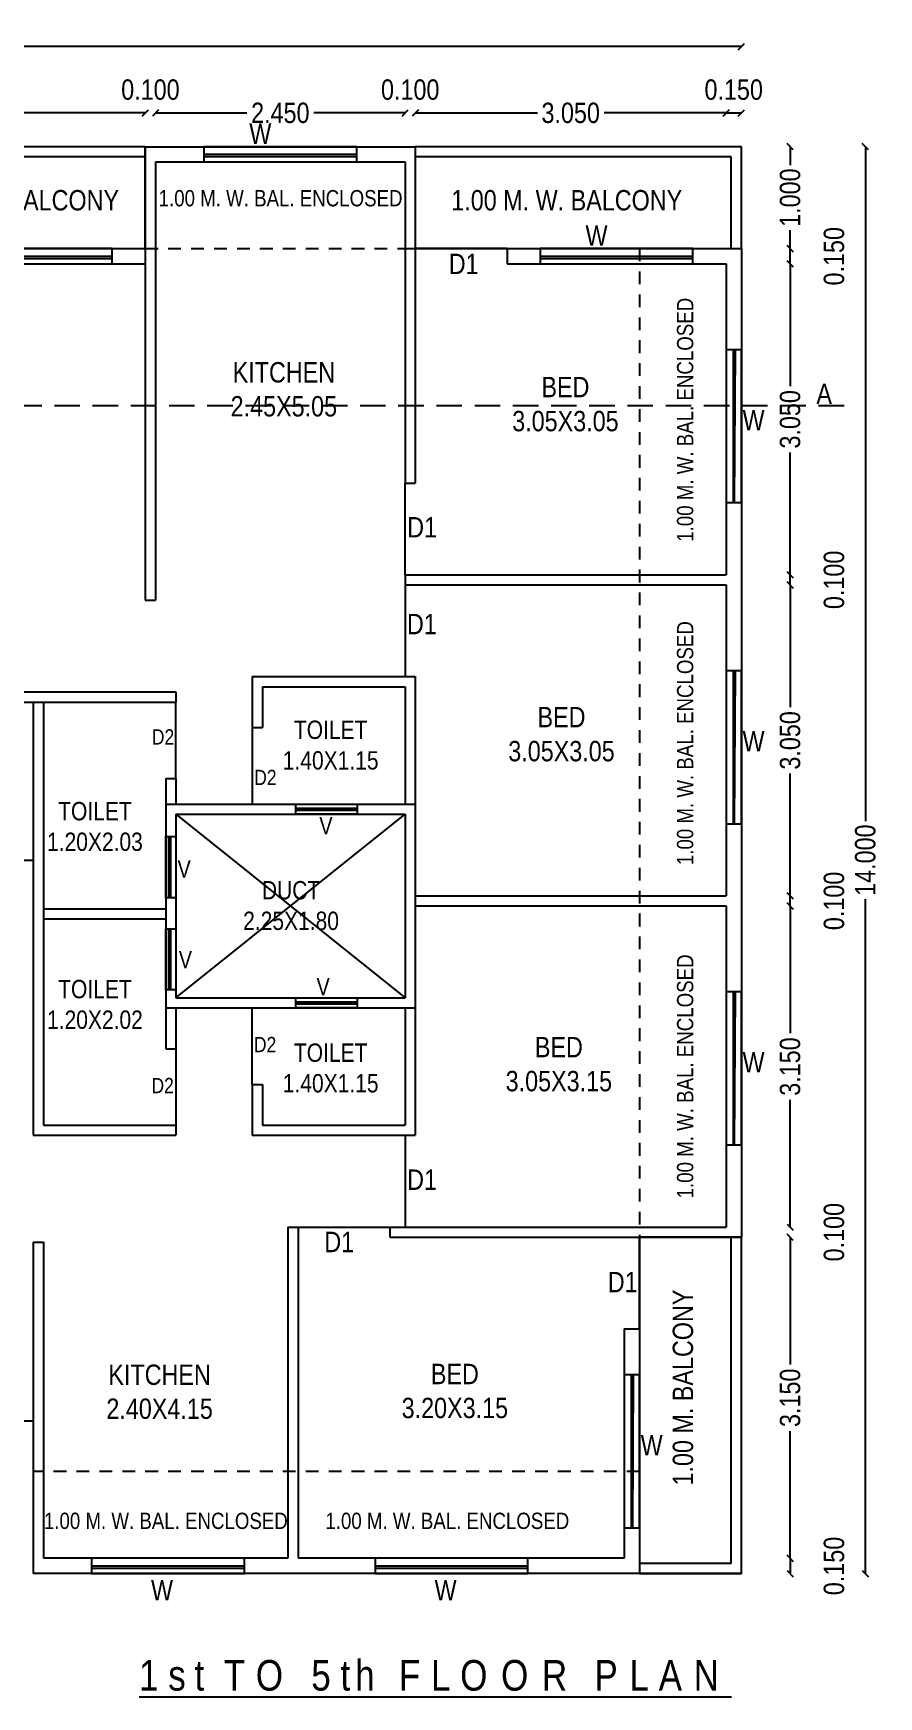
# Model space of a CAD drawing. Extents: x 2838.8 to 2861.2, y 1363.5 to 1379.8.
# Drawn here: x 2852.86 to 2861.16, y 1363.5 to 1379.82 of the extents above; entities that cross this region are included whole.
import ezdxf

# ---------------------------------------------------------------- set-up
doc = ezdxf.new("R2010")
doc.units = 0
doc.linetypes.add('HIDDEN', pattern=[0.375, 0.25, -0.125])
doc.linetypes.add('HIDDEN2', pattern=[0.1875, 0.125, -0.0625])
doc.layers.get('0').update_dxf_attribs({"linetype": 'CONTINUOUS'})
doc.layers.get('DEFPOINTS').update_dxf_attribs({"linetype": 'CONTINUOUS'})
doc.styles.add('AN', font='ARIALN.TTF')
doc.dimstyles.new('DIM', dxfattribs={"dimtxt": 0.2, "dimasz": 0.06, "dimexe": 0.05, "dimexo": 0.3, "dimgap": 0.05, "dimtad": 0, "dimdec": 3, "dimlfac": -1, "dimzin": 1, "dimtxsty": 'AN', "dimblk1": 'OBLIQUE', "dimblk2": 'OBLIQUE', "dimsah": 1, "dimcen": 0.001, "dimse1": 1, "dimse2": 1, "dimclrd": 252, "dimclre": 256, "dimclrt": 1, "dimadec": 4, "dimazin": 3, "dimtfac": 1, "dimtdec": 3, "dimtofl": 0, "dimtmove": 0, "dimatfit": 3, "dimtolj": 1, "dimtzin": 1})

# ---------------------------------------------------------------- blocks, each defined once
blk = doc.blocks.new('_OBLIQUE')
at = {"color": 0, "linetype": 'BYBLOCK'}
blk.add_line((-0.5, -0.5), (0.5, 0.5), dxfattribs=at)
blk = doc.blocks.new('*D39')
at = {"color": 252}
for p, q in [((2850.91, 1379.039), (2852.109, 1379.039)), ((2853.96, 1379.039), (2852.762, 1379.039))]:
    blk.add_line(p, q, dxfattribs=at)
at = {"layer": 'DEFPOINTS', "color": 0}
for p in [(2853.96, 1379.039), (2850.91, 1378.608), (2853.96, 1378.608)]:
    blk.add_point(p, dxfattribs=at)
at = {"color": 252, "xscale": 0.06, "yscale": 0.06, "zscale": 0.06, "rotation": 180}
blk.add_blockref('_OBLIQUE', (2850.91, 1379.039), dxfattribs=at)
at = {"color": 252, "xscale": 0.06, "yscale": 0.06, "zscale": 0.06}
blk.add_blockref('_OBLIQUE', (2853.96, 1379.039), dxfattribs=at)
at = {"color": 1, "insert": (2852.435, 1379.039), "char_height": 0.2, "attachment_point": 5, "style": 'AN'}
blk.add_mtext('\\A1;3.050', dxfattribs=at)
blk = doc.blocks.new('*D40')
at = {"color": 252}
for p, q in [((2853.96, 1379.039), (2853.9, 1379.039)), ((2854.06, 1379.039), (2854.12, 1379.039))]:
    blk.add_line(p, q, dxfattribs=at)
at = {"layer": 'DEFPOINTS', "color": 0}
for p in [(2854.06, 1379.039), (2853.96, 1378.608), (2854.06, 1378.558)]:
    blk.add_point(p, dxfattribs=at)
at = {"color": 252, "xscale": 0.06, "yscale": 0.06, "zscale": 0.06}
blk.add_blockref('_OBLIQUE', (2853.96, 1379.039), dxfattribs=at)
at = {"color": 252, "xscale": 0.06, "yscale": 0.06, "zscale": 0.06, "rotation": 180}
blk.add_blockref('_OBLIQUE', (2854.06, 1379.039), dxfattribs=at)
at = {"color": 1, "insert": (2854.01, 1379.267), "char_height": 0.2, "attachment_point": 5, "style": 'AN'}
blk.add_mtext('\\A1;0.100', dxfattribs=at)
blk = doc.blocks.new('*D41')
at = {"color": 252}
for p, q in [((2854.06, 1379.039), (2854.957, 1379.039)), ((2856.51, 1379.039), (2855.613, 1379.039))]:
    blk.add_line(p, q, dxfattribs=at)
at = {"layer": 'DEFPOINTS', "color": 0}
for p in [(2856.51, 1379.039), (2854.06, 1378.558), (2856.51, 1378.558)]:
    blk.add_point(p, dxfattribs=at)
at = {"color": 252, "xscale": 0.06, "yscale": 0.06, "zscale": 0.06, "rotation": 180}
blk.add_blockref('_OBLIQUE', (2854.06, 1379.039), dxfattribs=at)
at = {"color": 252, "xscale": 0.06, "yscale": 0.06, "zscale": 0.06}
blk.add_blockref('_OBLIQUE', (2856.51, 1379.039), dxfattribs=at)
at = {"color": 1, "insert": (2855.285, 1379.039), "char_height": 0.2, "attachment_point": 5, "style": 'AN'}
blk.add_mtext('\\A1;2.450', dxfattribs=at)
blk = doc.blocks.new('*D42')
at = {"color": 252}
for p, q in [((2856.51, 1379.039), (2856.45, 1379.039)), ((2856.61, 1379.039), (2856.67, 1379.039))]:
    blk.add_line(p, q, dxfattribs=at)
at = {"layer": 'DEFPOINTS', "color": 0}
for p in [(2856.61, 1379.039), (2856.51, 1378.558), (2856.61, 1378.558)]:
    blk.add_point(p, dxfattribs=at)
at = {"color": 252, "xscale": 0.06, "yscale": 0.06, "zscale": 0.06}
blk.add_blockref('_OBLIQUE', (2856.51, 1379.039), dxfattribs=at)
at = {"color": 252, "xscale": 0.06, "yscale": 0.06, "zscale": 0.06, "rotation": 180}
blk.add_blockref('_OBLIQUE', (2856.61, 1379.039), dxfattribs=at)
at = {"color": 1, "insert": (2856.56, 1379.267), "char_height": 0.2, "attachment_point": 5, "style": 'AN'}
blk.add_mtext('\\A1;0.100', dxfattribs=at)
blk = doc.blocks.new('*D43')
at = {"color": 252}
for p, q in [((2856.61, 1379.039), (2857.809, 1379.039)), ((2859.66, 1379.039), (2858.462, 1379.039))]:
    blk.add_line(p, q, dxfattribs=at)
at = {"layer": 'DEFPOINTS', "color": 0}
for p in [(2859.66, 1379.039), (2856.61, 1378.608), (2859.66, 1377.558)]:
    blk.add_point(p, dxfattribs=at)
at = {"color": 252, "xscale": 0.06, "yscale": 0.06, "zscale": 0.06, "rotation": 180}
blk.add_blockref('_OBLIQUE', (2856.61, 1379.039), dxfattribs=at)
at = {"color": 252, "xscale": 0.06, "yscale": 0.06, "zscale": 0.06}
blk.add_blockref('_OBLIQUE', (2859.66, 1379.039), dxfattribs=at)
at = {"color": 1, "insert": (2858.135, 1379.039), "char_height": 0.2, "attachment_point": 5, "style": 'AN'}
blk.add_mtext('\\A1;3.050', dxfattribs=at)
blk = doc.blocks.new('*D44')
at = {"color": 252}
blk.add_line((2859.66, 1379.039), (2859.81, 1379.039), dxfattribs=at)
at = {"layer": 'DEFPOINTS', "color": 0}
for p in [(2859.81, 1379.039), (2859.66, 1377.558), (2859.81, 1377.558)]:
    blk.add_point(p, dxfattribs=at)
at = {"color": 252, "xscale": 0.06, "yscale": 0.06, "zscale": 0.06, "rotation": 180}
blk.add_blockref('_OBLIQUE', (2859.66, 1379.039), dxfattribs=at)
at = {"color": 252, "xscale": 0.06, "yscale": 0.06, "zscale": 0.06}
blk.add_blockref('_OBLIQUE', (2859.81, 1379.039), dxfattribs=at)
at = {"color": 1, "insert": (2859.735, 1379.267), "char_height": 0.2, "attachment_point": 5, "style": 'AN'}
blk.add_mtext('\\A1;0.150', dxfattribs=at)
blk = doc.blocks.new('*D45')
at = {"color": 252}
for p, q in [((2839.81, 1379.69), (2849.419, 1379.69)), ((2859.81, 1379.69), (2850.202, 1379.69))]:
    blk.add_line(p, q, dxfattribs=at)
at = {"layer": 'DEFPOINTS', "color": 0}
for p in [(2839.81, 1379.69), (2839.81, 1377.708), (2859.81, 1377.708)]:
    blk.add_point(p, dxfattribs=at)
at = {"color": 252, "xscale": 0.06, "yscale": 0.06, "zscale": 0.06, "rotation": 180}
blk.add_blockref('_OBLIQUE', (2839.81, 1379.69), dxfattribs=at)
at = {"color": 252, "xscale": 0.06, "yscale": 0.06, "zscale": 0.06}
blk.add_blockref('_OBLIQUE', (2859.81, 1379.69), dxfattribs=at)
at = {"color": 1, "insert": (2849.81, 1379.69), "char_height": 0.2, "attachment_point": 5, "style": 'AN'}
blk.add_mtext('\\A1;20.000', dxfattribs=at)
blk = doc.blocks.new('*D46')
at = {"color": 252}
for p, q in [((2860.289, 1378.708), (2860.289, 1378.527)), ((2860.289, 1377.708), (2860.289, 1377.89))]:
    blk.add_line(p, q, dxfattribs=at)
at = {"layer": 'DEFPOINTS', "color": 0}
for p in [(2859.81, 1378.708), (2859.81, 1377.708), (2860.289, 1377.708)]:
    blk.add_point(p, dxfattribs=at)
at = {"color": 252, "xscale": 0.06, "yscale": 0.06, "zscale": 0.06}
for p, rotation in [((2860.289, 1378.708), 90), ((2860.289, 1377.708), 270)]:
    blk.add_blockref('_OBLIQUE', p, dxfattribs=dict(at, rotation=rotation))
at = {"color": 1, "insert": (2860.289, 1378.208), "char_height": 0.2, "attachment_point": 5, "rotation": 90, "style": 'AN'}
blk.add_mtext('\\A1;1.000', dxfattribs=at)
blk = doc.blocks.new('*D47')
at = {"color": 252}
blk.add_line((2860.289, 1377.558), (2860.289, 1377.708), dxfattribs=at)
at = {"layer": 'DEFPOINTS', "color": 0}
for p in [(2859.66, 1377.708), (2860.289, 1377.708), (2859.66, 1377.558)]:
    blk.add_point(p, dxfattribs=at)
at = {"color": 252, "xscale": 0.06, "yscale": 0.06, "zscale": 0.06}
for p, rotation in [((2860.289, 1377.708), 90), ((2860.289, 1377.558), 270)]:
    blk.add_blockref('_OBLIQUE', p, dxfattribs=dict(at, rotation=rotation))
at = {"color": 1, "insert": (2860.72, 1377.633), "char_height": 0.2, "attachment_point": 5, "rotation": 90, "style": 'AN'}
blk.add_mtext('\\A1;0.150', dxfattribs=at)
blk = doc.blocks.new('*D48')
at = {"color": 252}
for p, q in [((2860.289, 1377.558), (2860.289, 1376.36)), ((2860.289, 1374.508), (2860.289, 1375.707))]:
    blk.add_line(p, q, dxfattribs=at)
at = {"layer": 'DEFPOINTS', "color": 0}
for p in [(2859.66, 1377.558), (2859.66, 1374.508), (2860.289, 1374.508)]:
    blk.add_point(p, dxfattribs=at)
at = {"color": 252, "xscale": 0.06, "yscale": 0.06, "zscale": 0.06}
for p, rotation in [((2860.289, 1377.558), 90), ((2860.289, 1374.508), 270)]:
    blk.add_blockref('_OBLIQUE', p, dxfattribs=dict(at, rotation=rotation))
at = {"color": 1, "insert": (2860.289, 1376.033), "char_height": 0.2, "attachment_point": 5, "rotation": 90, "style": 'AN'}
blk.add_mtext('\\A1;3.050', dxfattribs=at)
blk = doc.blocks.new('*D49')
at = {"color": 252}
blk.add_line((2860.289, 1374.408), (2860.289, 1374.508), dxfattribs=at)
at = {"layer": 'DEFPOINTS', "color": 0}
for p in [(2859.66, 1374.508), (2859.66, 1374.408), (2860.289, 1374.508)]:
    blk.add_point(p, dxfattribs=at)
at = {"color": 252, "xscale": 0.06, "yscale": 0.06, "zscale": 0.06}
for p, rotation in [((2860.289, 1374.508), 90), ((2860.289, 1374.408), 270)]:
    blk.add_blockref('_OBLIQUE', p, dxfattribs=dict(at, rotation=rotation))
at = {"color": 1, "insert": (2860.72, 1374.458), "char_height": 0.2, "attachment_point": 5, "rotation": 90, "style": 'AN'}
blk.add_mtext('\\A1;0.100', dxfattribs=at)
blk = doc.blocks.new('*D50')
at = {"color": 252}
for p, q in [((2860.289, 1374.408), (2860.289, 1373.21)), ((2860.289, 1371.358), (2860.289, 1372.557))]:
    blk.add_line(p, q, dxfattribs=at)
at = {"layer": 'DEFPOINTS', "color": 0}
for p in [(2859.66, 1374.408), (2859.66, 1371.358), (2860.289, 1371.358)]:
    blk.add_point(p, dxfattribs=at)
at = {"color": 252, "xscale": 0.06, "yscale": 0.06, "zscale": 0.06}
for p, rotation in [((2860.289, 1374.408), 90), ((2860.289, 1371.358), 270)]:
    blk.add_blockref('_OBLIQUE', p, dxfattribs=dict(at, rotation=rotation))
at = {"color": 1, "insert": (2860.289, 1372.883), "char_height": 0.2, "attachment_point": 5, "rotation": 90, "style": 'AN'}
blk.add_mtext('\\A1;3.050', dxfattribs=at)
blk = doc.blocks.new('*D51')
at = {"color": 252}
blk.add_line((2860.289, 1371.258), (2860.289, 1371.358), dxfattribs=at)
at = {"layer": 'DEFPOINTS', "color": 0}
for p in [(2859.66, 1371.358), (2860.289, 1371.358), (2859.66, 1371.258)]:
    blk.add_point(p, dxfattribs=at)
at = {"color": 252, "xscale": 0.06, "yscale": 0.06, "zscale": 0.06}
for p, rotation in [((2860.289, 1371.358), 90), ((2860.289, 1371.258), 270)]:
    blk.add_blockref('_OBLIQUE', p, dxfattribs=dict(at, rotation=rotation))
at = {"color": 1, "insert": (2860.72, 1371.308), "char_height": 0.2, "attachment_point": 5, "rotation": 90, "style": 'AN'}
blk.add_mtext('\\A1;0.100', dxfattribs=at)
blk = doc.blocks.new('*D52')
at = {"color": 252}
for p, q in [((2860.289, 1371.258), (2860.289, 1370.01)), ((2860.289, 1368.108), (2860.289, 1369.357))]:
    blk.add_line(p, q, dxfattribs=at)
at = {"layer": 'DEFPOINTS', "color": 0}
for p in [(2859.66, 1371.258), (2859.66, 1368.108), (2860.289, 1368.108)]:
    blk.add_point(p, dxfattribs=at)
at = {"color": 252, "xscale": 0.06, "yscale": 0.06, "zscale": 0.06}
for p, rotation in [((2860.289, 1371.258), 90), ((2860.289, 1368.108), 270)]:
    blk.add_blockref('_OBLIQUE', p, dxfattribs=dict(at, rotation=rotation))
at = {"color": 1, "insert": (2860.289, 1369.683), "char_height": 0.2, "attachment_point": 5, "rotation": 90, "style": 'AN'}
blk.add_mtext('\\A1;3.150', dxfattribs=at)
blk = doc.blocks.new('*D53')
at = {"color": 252}
for p, q in [((2860.289, 1368.108), (2860.289, 1368.168)), ((2860.289, 1368.008), (2860.289, 1367.948))]:
    blk.add_line(p, q, dxfattribs=at)
at = {"layer": 'DEFPOINTS', "color": 0}
for p in [(2859.66, 1368.108), (2860.289, 1368.108), (2859.71, 1368.008)]:
    blk.add_point(p, dxfattribs=at)
at = {"color": 252, "xscale": 0.06, "yscale": 0.06, "zscale": 0.06}
for p, rotation in [((2860.289, 1368.108), 270), ((2860.289, 1368.008), 90)]:
    blk.add_blockref('_OBLIQUE', p, dxfattribs=dict(at, rotation=rotation))
at = {"color": 1, "insert": (2860.72, 1368.058), "char_height": 0.2, "attachment_point": 5, "rotation": 90, "style": 'AN'}
blk.add_mtext('\\A1;0.100', dxfattribs=at)
blk = doc.blocks.new('*D54')
at = {"color": 252}
for p, q in [((2860.289, 1368.008), (2860.289, 1366.76)), ((2860.289, 1364.858), (2860.289, 1366.107))]:
    blk.add_line(p, q, dxfattribs=at)
at = {"layer": 'DEFPOINTS', "color": 0}
for p in [(2859.81, 1368.008), (2858.66, 1364.858), (2860.289, 1364.858)]:
    blk.add_point(p, dxfattribs=at)
at = {"color": 252, "xscale": 0.06, "yscale": 0.06, "zscale": 0.06}
for p, rotation in [((2860.289, 1368.008), 90), ((2860.289, 1364.858), 270)]:
    blk.add_blockref('_OBLIQUE', p, dxfattribs=dict(at, rotation=rotation))
at = {"color": 1, "insert": (2860.289, 1366.433), "char_height": 0.2, "attachment_point": 5, "rotation": 90, "style": 'AN'}
blk.add_mtext('\\A1;3.150', dxfattribs=at)
blk = doc.blocks.new('*D55')
at = {"color": 252}
blk.add_line((2860.289, 1364.858), (2860.289, 1364.708), dxfattribs=at)
at = {"layer": 'DEFPOINTS', "color": 0}
for p in [(2858.66, 1364.858), (2858.81, 1364.708), (2860.289, 1364.708)]:
    blk.add_point(p, dxfattribs=at)
at = {"color": 252, "xscale": 0.06, "yscale": 0.06, "zscale": 0.06}
for p, rotation in [((2860.289, 1364.858), 90), ((2860.289, 1364.708), 270)]:
    blk.add_blockref('_OBLIQUE', p, dxfattribs=dict(at, rotation=rotation))
at = {"color": 1, "insert": (2860.72, 1364.783), "char_height": 0.2, "attachment_point": 5, "rotation": 90, "style": 'AN'}
blk.add_mtext('\\A1;0.150', dxfattribs=at)
blk = doc.blocks.new('*D56')
at = {"color": 252}
for p, q in [((2861.027, 1378.708), (2861.027, 1372.091)), ((2861.027, 1364.708), (2861.027, 1371.326))]:
    blk.add_line(p, q, dxfattribs=at)
at = {"layer": 'DEFPOINTS', "color": 0}
for p in [(2859.81, 1378.708), (2861.027, 1378.708), (2859.81, 1364.708)]:
    blk.add_point(p, dxfattribs=at)
at = {"color": 252, "xscale": 0.06, "yscale": 0.06, "zscale": 0.06}
for p, rotation in [((2861.027, 1378.708), 90), ((2861.027, 1364.708), 270)]:
    blk.add_blockref('_OBLIQUE', p, dxfattribs=dict(at, rotation=rotation))
at = {"color": 1, "insert": (2861.027, 1371.708), "char_height": 0.2, "attachment_point": 5, "rotation": 90, "style": 'AN'}
blk.add_mtext('\\A1;14.000', dxfattribs=at)

msp = doc.modelspace()

# ---------------------------------------------------------------- linework, layer by layer
at = {"color": 7, "linetype": 'CONTINUOUS'}
for p, q in [((2853.9601, 1378.7084), (2850.9101, 1378.7084)), ((2853.9601, 1378.7084), (2856.6101, 1378.7084)), ((2853.9601, 1378.7084), (2853.9601, 1374.2584)), ((2856.6101, 1378.7084), (2856.6101, 1375.4084)), ((2859.8101, 1378.7084), (2856.6101, 1378.7084)), ((2859.8101, 1377.7084), (2859.8101, 1378.7084)), ((2853.9601, 1378.6084), (2850.9101, 1378.6084)), ((2854.0601, 1378.5584), (2856.5101, 1378.5584)), ((2854.0601, 1378.5584), (2854.0601, 1374.2584)), ((2856.5101, 1378.5584), (2856.5101, 1375.4084)), ((2859.7101, 1378.6084), (2856.6101, 1378.6084)), ((2859.7101, 1377.7084), (2859.7101, 1378.6084)), ((2851.8101, 1377.7084), (2853.9601, 1377.7084)), ((2856.5101, 1377.7084), (2856.6101, 1377.7084)), ((2857.5101, 1377.7084), (2856.6101, 1377.7084)), ((2857.5101, 1377.7084), (2859.8101, 1377.7084)), ((2857.5101, 1377.7084), (2857.5101, 1377.5584)), ((2859.8101, 1377.7084), (2859.8101, 1368.0084)), ((2851.8101, 1377.5584), (2853.9601, 1377.5584)), ((2857.5101, 1377.5584), (2859.6601, 1377.5584)), ((2859.6601, 1377.5584), (2859.6601, 1374.5084)), ((2856.5101, 1375.4084), (2856.6101, 1375.4084)), ((2856.5101, 1374.5084), (2856.5101, 1375.4084)), ((2856.5101, 1374.5084), (2859.6601, 1374.5084)), ((2856.5101, 1374.5084), (2856.5101, 1374.4084)), ((2856.5101, 1374.4084), (2859.6601, 1374.4084)), ((2856.5101, 1374.4084), (2856.5101, 1373.5084)), ((2859.6601, 1374.4084), (2859.6601, 1371.3584)), ((2853.9601, 1374.2584), (2854.0601, 1374.2584)), ((2855.0101, 1373.5084), (2856.6101, 1373.5084)), ((2855.0101, 1373.5084), (2855.0101, 1373.4084)), ((2855.0101, 1373.4084), (2855.0101, 1373.0084)), ((2855.1101, 1373.4084), (2856.5101, 1373.4084)), ((2855.1101, 1373.4084), (2855.1101, 1373.0084)), ((2856.5101, 1373.4084), (2856.5101, 1372.2584)), ((2856.6101, 1373.5084), (2856.6101, 1369.0084)), ((2852.8601, 1373.2584), (2852.8601, 1369.0084)), ((2852.9601, 1373.2584), (2852.9601, 1369.1084)), ((2854.2601, 1373.3584), (2854.2601, 1373.2584)), ((2854.2601, 1372.5084), (2854.2601, 1373.2584)), ((2855.0101, 1373.0084), (2855.0101, 1372.2584)), ((2854.1601, 1372.5084), (2854.1601, 1372.0584)), ((2854.2601, 1372.5084), (2854.2601, 1372.2584)), ((2854.2601, 1372.1584), (2854.2601, 1370.3584)), ((2854.2601, 1372.1584), (2856.5101, 1370.3584)), ((2854.2601, 1370.3584), (2856.5101, 1372.1584)), ((2856.5101, 1372.1584), (2856.5101, 1370.3584)), ((2854.1601, 1372.0584), (2854.1601, 1369.8584)), ((2856.6101, 1371.3584), (2859.6601, 1371.3584)), ((2856.6101, 1371.2584), (2859.6601, 1371.2584)), ((2859.6601, 1371.2584), (2859.6601, 1368.1084)), ((2854.2601, 1370.3584), (2856.5101, 1370.3584)), ((2854.1601, 1370.2584), (2856.6101, 1370.2584)), ((2854.2601, 1370.2584), (2854.2601, 1369.8584)), ((2855.0101, 1369.5084), (2855.0101, 1370.2584)), ((2856.5101, 1370.2584), (2856.5101, 1369.1084)), ((2854.1601, 1369.8584), (2854.2601, 1369.8584)), ((2854.2601, 1369.8584), (2854.2601, 1369.1084)), ((2855.0101, 1369.5084), (2855.0101, 1369.1084)), ((2855.0101, 1369.5084), (2855.1101, 1369.5084)), ((2855.1101, 1369.5084), (2855.1101, 1369.1084)), ((2852.8601, 1369.0084), (2854.2601, 1369.0084)), ((2852.9601, 1369.1084), (2854.2601, 1369.1084)), ((2855.0101, 1369.1084), (2855.0101, 1369.0084)), ((2855.0101, 1369.0084), (2856.6101, 1369.0084)), ((2855.1101, 1369.1084), (2856.5101, 1369.1084)), ((2856.5101, 1369.0084), (2856.5101, 1368.1084)), ((2855.3601, 1368.1084), (2855.3601, 1364.8584)), ((2855.3601, 1368.1084), (2855.4601, 1368.1084)), ((2855.4601, 1368.1084), (2855.4601, 1364.8584)), ((2855.4601, 1368.1084), (2856.3601, 1368.1084)), ((2856.3601, 1368.1084), (2856.3601, 1368.0084)), ((2856.3601, 1368.1084), (2859.6601, 1368.1084)), ((2852.8601, 1367.9584), (2852.8601, 1364.7084)), ((2852.8601, 1367.9584), (2852.9601, 1367.9584)), ((2852.9601, 1367.9584), (2852.9601, 1364.8584)), ((2856.3601, 1368.0084), (2859.8101, 1368.0084)), ((2858.8101, 1367.1084), (2858.8101, 1368.0084)), ((2859.7101, 1364.8084), (2859.7101, 1368.0084)), ((2859.8101, 1364.7084), (2859.8101, 1368.0084)), ((2858.6601, 1367.1084), (2858.8101, 1367.1084)), ((2858.6601, 1367.1084), (2858.6601, 1364.8584)), ((2858.8101, 1367.1084), (2858.8101, 1364.7084)), ((2855.3601, 1364.8584), (2852.9601, 1364.8584)), ((2858.6601, 1364.8584), (2855.4601, 1364.8584)), ((2859.7101, 1364.8084), (2858.8101, 1364.8084)), ((2858.8101, 1364.7084), (2852.8601, 1364.7084)), ((2859.8101, 1364.7084), (2858.8101, 1364.7084))]:
    msp.add_line(p, q, dxfattribs=at)
at = {"color": 7}
for p, q in [((2854.5351, 1378.6334), (2856.0351, 1378.6334)), ((2854.5351, 1378.6126), (2856.0351, 1378.6126)), ((2852.1351, 1377.6334), (2853.6351, 1377.6334)), ((2852.1351, 1377.6126), (2853.6351, 1377.6126)), ((2857.8351, 1377.6334), (2859.3351, 1377.6334)), ((2857.8351, 1377.6126), (2859.3351, 1377.6126)), ((2859.7292, 1376.716), (2859.7292, 1375.216)), ((2859.7491, 1376.716), (2859.741, 1375.216)), ((2859.7292, 1373.566), (2859.7292, 1372.066)), ((2859.7491, 1373.566), (2859.741, 1372.066)), ((2851.8101, 1373.3584), (2854.2601, 1373.3584)), ((2851.8101, 1373.2584), (2854.2601, 1373.2584)), ((2855.0101, 1373.0084), (2855.1101, 1373.0084)), ((2854.1601, 1372.5084), (2854.2601, 1372.5084)), ((2854.1601, 1372.2584), (2856.6101, 1372.2584)), ((2854.2601, 1372.1584), (2856.5101, 1372.1584)), ((2855.4386, 1372.2189), (2856.0386, 1372.2189)), ((2855.4386, 1372.1982), (2856.0386, 1372.1982)), ((2854.1893, 1371.3387), (2854.1893, 1371.9387)), ((2854.2101, 1371.3387), (2854.2101, 1371.9387)), ((2851.9601, 1371.7084), (2852.8601, 1371.7084)), ((2854.1601, 1371.2284), (2852.9601, 1371.2284)), ((2854.1601, 1371.1284), (2852.9601, 1371.1284)), ((2854.1893, 1370.4349), (2854.1893, 1371.0349)), ((2854.2101, 1370.4349), (2854.2101, 1371.0349)), ((2855.4386, 1370.3189), (2856.0386, 1370.3189)), ((2859.7292, 1370.416), (2859.7292, 1368.916)), ((2859.7491, 1370.416), (2859.741, 1368.916)), ((2855.4386, 1370.2982), (2856.0386, 1370.2982)), ((2854.2601, 1369.1084), (2854.2601, 1369.0084)), ((2858.7292, 1366.6584), (2858.7292, 1365.1584)), ((2858.7491, 1366.6584), (2858.741, 1365.1584)), ((2851.9601, 1366.2084), (2852.8601, 1366.2084)), ((2853.4323, 1364.7834), (2854.9323, 1364.7834)), ((2853.4323, 1364.7626), (2854.9323, 1364.7626)), ((2856.2155, 1364.7834), (2857.7155, 1364.7834)), ((2856.2155, 1364.7626), (2857.7155, 1364.7626))]:
    msp.add_line(p, q, dxfattribs=at)
at = {"color": 7, "linetype": 'HIDDEN2'}
for p, q in [((2853.9601, 1377.7084), (2856.6101, 1377.7084)), ((2858.8101, 1377.7084), (2858.8101, 1368.0084)), ((2858.8101, 1365.7084), (2852.8601, 1365.7084))]:
    msp.add_line(p, q, dxfattribs=at)
at = {"color": 7, "linetype": 'HIDDEN'}
msp.add_line((2860.8178, 1376.1665), (2848.6145, 1376.1665), dxfattribs=at)
at = {"color": 7}
for points in [[(2853.9601, 1378.7084), (2850.9101, 1378.7084), (2850.9101, 1377.7084), (2853.9601, 1377.7084)], [(2854.5351, 1378.5584), (2856.0351, 1378.5584), (2856.0351, 1378.7084), (2854.5351, 1378.7084)], [(2859.8101, 1378.7084), (2856.6101, 1378.7084), (2856.6101, 1377.7084), (2859.8101, 1377.7084)], [(2852.1351, 1377.5584), (2853.6351, 1377.5584), (2853.6351, 1377.7084), (2852.1351, 1377.7084)], [(2857.8351, 1377.5584), (2859.3351, 1377.5584), (2859.3351, 1377.7084), (2857.8351, 1377.7084)], [(2859.8101, 1375.216), (2859.8101, 1376.716), (2859.6601, 1376.716), (2859.6601, 1375.216)], [(2859.8101, 1372.066), (2859.8101, 1373.566), (2859.6601, 1373.566), (2859.6601, 1372.066)], [(2855.4386, 1372.2584), (2856.0386, 1372.2584), (2856.0386, 1372.1584), (2855.4386, 1372.1584)], [(2854.1601, 1371.3387), (2854.1601, 1371.9387), (2854.2601, 1371.9387), (2854.2601, 1371.3387)], [(2854.1601, 1370.4349), (2854.1601, 1371.0349), (2854.2601, 1371.0349), (2854.2601, 1370.4349)], [(2855.4386, 1370.3584), (2856.0386, 1370.3584), (2856.0386, 1370.2584), (2855.4386, 1370.2584)], [(2859.8101, 1368.916), (2859.8101, 1370.416), (2859.6601, 1370.416), (2859.6601, 1368.916)], [(2858.8101, 1364.7084), (2859.8101, 1364.7084), (2859.8101, 1368.0084), (2858.8101, 1368.0084)], [(2858.8101, 1365.1584), (2858.8101, 1366.6584), (2858.6601, 1366.6584), (2858.6601, 1365.1584)], [(2853.4323, 1364.7084), (2854.9323, 1364.7084), (2854.9323, 1364.8584), (2853.4323, 1364.8584)], [(2856.2155, 1364.7084), (2857.7155, 1364.7084), (2857.7155, 1364.8584), (2856.2155, 1364.8584)]]:
    msp.add_lwpolyline(points, close=True, dxfattribs=at)

# ---------------------------------------------------------------- texts
at = {"color": 7, "linetype": 'BYBLOCK', "style": 'AN'}
for s, insert, char_height, width, attachment_point in [('W', (2855.0887, 1378.7357), 0.2, 1.798718, 8), ('1.00 M. W. BALCONY', (2852.5688, 1378.2828), 0.2, 4.874805, 2), ('1.00 M. W. BAL. ENCLOSED', (2855.2875, 1378.2828), 0.16, 4.874805, 2), ('1.00 M. W. BALCONY', (2858.0963, 1378.2828), 0.2, 4.874805, 2), ('W', (2858.3887, 1377.7357), 0.2, 1.798718, 8), ('D1', (2857.0849, 1377.4584), 0.2, 1.798718, 8), ('KITCHEN\\P2.45X5.05', (2855.3199, 1376.0583), 0.2, 1.798718, 8), ('BED\\P3.05X3.05', (2858.0834, 1375.9133), 0.2, 1.798718, 8), ('A', (2860.6232, 1376.1828), 0.2, 1.798718, 8), ('W', (2859.93, 1375.9256), 0.2, 1.798718, 8), ('D1', (2856.6768, 1374.8744), 0.2, 1.798718, 8), ('D1', (2856.6744, 1373.9245), 0.2, 1.798718, 8), ('{\\H0.9x;TOILET\\P1.40X1.15}', (2855.7793, 1372.5948), 0.2, 1.798718, 8), ('BED\\P3.05X3.05', (2858.0448, 1372.6752), 0.2, 1.798718, 8), ('D2', (2854.134, 1372.8423), 0.15, 1.798718, 8), ('W', (2859.93, 1372.7756), 0.2, 1.798718, 8), ('D2', (2855.1383, 1372.4444), 0.15, 1.798718, 8), ('{\\H0.9x;TOILET\\P1.20X2.03}', (2853.4653, 1371.7963), 0.2, 1.798718, 8), ('V', (2855.7328, 1371.9603), 0.17, 1.798718, 8), ('V', (2854.341, 1371.5365), 0.17, 1.798718, 8), ('{\\H0.9x;DUCT\\P2.25X1.80}', (2855.3904, 1371.0206), 0.2, 1.798718, 8), ('V', (2854.3536, 1370.6481), 0.17, 1.798718, 8), ('{\\H0.9x;TOILET\\P1.20X2.02}', (2853.4653, 1370.0505), 0.2, 1.798718, 8), ('V', (2855.7055, 1370.3808), 0.17, 1.798718, 8), ('D2', (2855.1356, 1369.824), 0.15, 1.798718, 8), ('{\\H0.9x;TOILET\\P1.40X1.15}', (2855.7793, 1369.4267), 0.2, 1.798718, 8), ('BED\\P3.05X3.15', (2858.019, 1369.4375), 0.2, 1.798718, 8), ('W', (2859.93, 1369.6256), 0.2, 1.798718, 8), ('D2', (2854.1301, 1369.4215), 0.15, 1.798718, 8), ('D1', (2856.6762, 1368.4731), 0.2, 1.798718, 8), ('D1', (2855.8635, 1367.8619), 0.2, 1.798718, 8), ('D1', (2858.6456, 1367.4682), 0.2, 1.798718, 8), ('KITCHEN\\P2.40X4.15', (2854.1002, 1366.2233), 0.2, 1.798718, 8), ('BED\\P3.20X3.15', (2856.9982, 1366.2304), 0.2, 1.798718, 8), ('W', (2858.93, 1365.868), 0.2, 1.798718, 8), ('1.00 M. W. BAL. ENCLOSED', (2854.1614, 1365.3059), 0.16, 4.874805, 2), ('1.00 M. W. BAL. ENCLOSED', (2856.9241, 1365.3059), 0.16, 4.874805, 2), ('W', (2854.1239, 1364.4453), 0.2, 1.798718, 8), ('W', (2856.9071, 1364.4453), 0.2, 1.798718, 8), ('{\\T1.5;\\L1st TO 5th FLOOR PLAN}', (2856.8063, 1363.5559), 0.3, 9.888969, 8)]:
    msp.add_mtext(s, dxfattribs=dict(at, insert=insert, char_height=char_height, width=width, attachment_point=attachment_point))
at = {"color": 7, "linetype": 'BYBLOCK', "rotation": 90, "style": 'AN'}
for s, insert, char_height, width, attachment_point in [('1.00 M. W. BAL. ENCLOSED', (2859.1783, 1376.0287), 0.16, 4.874805, 2), ('1.00 M. W. BAL. ENCLOSED', (2859.1783, 1372.856), 0.16, 4.874805, 2), ('1.00 M. W. BAL. ENCLOSED', (2859.1783, 1369.5863), 0.16, 4.874805, 2), ('1.00 M. BALCONY', (2859.3394, 1366.5334), 0.2, 4.424805, 8)]:
    msp.add_mtext(s, dxfattribs=dict(at, insert=insert, char_height=char_height, width=width, attachment_point=attachment_point))

# ---------------------------------------------------------------- dimensions: what is measured, and where the dimension line sits
at = {"color": 7}
for base, p1, p2, angle, picture, middle in [((2839.8101, 1379.6897), (2859.8101, 1377.7084), (2839.8101, 1377.7084), 0, '*D45', (2849.8101, 1379.6897)), ((2854.0601, 1379.0394), (2853.9601, 1378.6084), (2854.0601, 1378.5584), 0, '*D40', (2854.0101, 1379.2666)), ((2856.6101, 1379.0394), (2856.5101, 1378.5584), (2856.6101, 1378.5584), 0, '*D42', (2856.5601, 1379.2666)), ((2859.8101, 1379.0394), (2859.6601, 1377.5584), (2859.8101, 1377.5584), 0, '*D44', (2859.7351, 1379.2666)), ((2853.9601, 1379.0394), (2850.9101, 1378.6084), (2853.9601, 1378.6084), 0, '*D39', (2852.4351, 1379.0394)), ((2856.5101, 1379.0394), (2854.0601, 1378.5584), (2856.5101, 1378.5584), 0, '*D41', (2855.2851, 1379.0394)), ((2859.6601, 1379.0394), (2856.6101, 1378.6084), (2859.6601, 1377.5584), 0, '*D43', (2858.1351, 1379.0394)), ((2860.2888, 1377.7084), (2859.8101, 1378.7084), (2859.8101, 1377.7084), 90, '*D46', (2860.2888, 1378.2084)), ((2861.0273, 1378.7084), (2859.8101, 1364.7084), (2859.8101, 1378.7084), 90, '*D56', (2861.0273, 1371.7084)), ((2860.2888, 1377.7084), (2859.6601, 1377.5584), (2859.6601, 1377.7084), 90, '*D47', (2860.7201, 1377.6334)), ((2860.2888, 1374.5084), (2859.6601, 1377.5584), (2859.6601, 1374.5084), 90, '*D48', (2860.2888, 1376.0334)), ((2860.2888, 1374.5084), (2859.6601, 1374.4084), (2859.6601, 1374.5084), 90, '*D49', (2860.7201, 1374.4584)), ((2860.2888, 1371.3584), (2859.6601, 1374.4084), (2859.6601, 1371.3584), 90, '*D50', (2860.2888, 1372.8834)), ((2860.2888, 1371.3584), (2859.6601, 1371.2584), (2859.6601, 1371.3584), 90, '*D51', (2860.7201, 1371.3084)), ((2860.2888, 1368.1084), (2859.6601, 1371.2584), (2859.6601, 1368.1084), 90, '*D52', (2860.2888, 1369.6834)), ((2860.2888, 1368.1084), (2859.7101, 1368.0084), (2859.6601, 1368.1084), 90, '*D53', (2860.7201, 1368.0584)), ((2860.2888, 1364.8584), (2859.8101, 1368.0084), (2858.6601, 1364.8584), 90, '*D54', (2860.2888, 1366.4334)), ((2860.2888, 1364.7084), (2858.6601, 1364.8584), (2858.8101, 1364.7084), 90, '*D55', (2860.7201, 1364.7834))]:
    dim = msp.add_linear_dim(base=base, p1=p1, p2=p2, angle=angle, dimstyle='DIM', dxfattribs=at)
    dim.commit()
    dim.dimension.update_dxf_attribs({"geometry": picture, "text_midpoint": middle})

doc.saveas('drawing.dxf')
